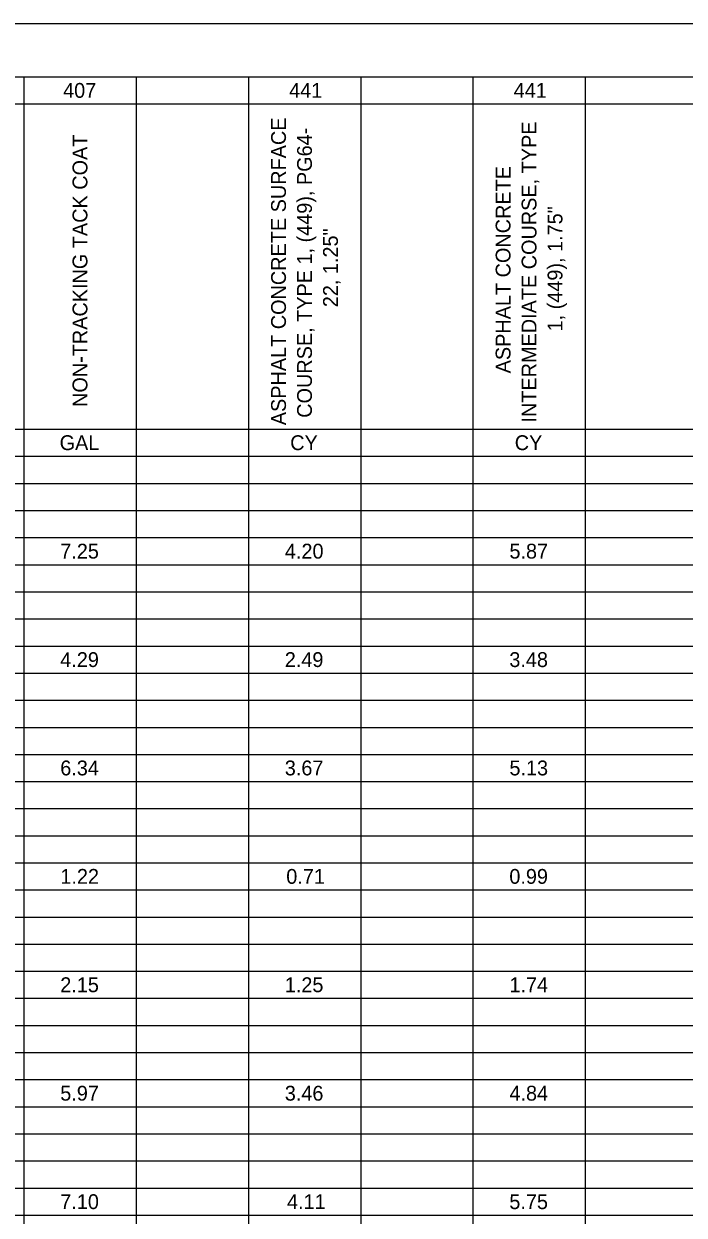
# Model space of a CAD drawing. Extents: x 0 to 34, y 0 to 22.
# Drawn here: x 21.4 to 27.63, y 10.76 to 22 of the extents above; entities that cross this region are included whole.
import ezdxf

# ---------------------------------------------------------------- set-up
doc = ezdxf.new("R2010")
doc.units = 0
for name, color, linetype in [('Default', 7, 'Continuous'), ('SH_Border', 7, 'Continuous'), ('SH_Cut_Line', 7, 'Continuous')]:
    doc.layers.add(name, color=color, linetype=linetype)

msp = doc.modelspace()

# ---------------------------------------------------------------- linework, layer by layer
at = {"layer": 'Default'}
for p, q in [((15.05, 21.5), (21.404, 21.5)), ((21.404, 21.5), (22.463, 21.5)), ((21.404, 21.5), (21.404, 21.244)), ((22.463, 21.5), (25.641, 21.5)), ((22.463, 21.5), (22.463, 21.244)), ((23.523, 21.5), (23.523, 21.244)), ((24.582, 21.5), (24.582, 21.244)), ((25.641, 21.5), (27.759, 21.5)), ((25.641, 21.5), (25.641, 21.244)), ((26.7, 21.5), (26.7, 21.244)), ((15.05, 21.244), (21.404, 21.244)), ((21.404, 21.244), (22.463, 21.244)), ((21.404, 21.244), (21.404, 20.989)), ((22.463, 21.244), (25.641, 21.244)), ((22.463, 21.244), (22.463, 20.989)), ((23.523, 21.244), (23.523, 20.989)), ((24.582, 21.244), (24.582, 20.989)), ((25.641, 21.244), (27.759, 21.244)), ((25.641, 21.244), (25.641, 20.989)), ((26.7, 21.244), (26.7, 20.989)), ((21.404, 20.989), (21.404, 20.733)), ((22.463, 20.989), (22.463, 20.733)), ((23.523, 20.989), (23.523, 20.733)), ((24.582, 20.989), (24.582, 20.733)), ((25.641, 20.989), (25.641, 20.733)), ((26.7, 20.989), (26.7, 20.733)), ((21.404, 20.733), (21.404, 20.477)), ((22.463, 20.733), (22.463, 20.477)), ((23.523, 20.733), (23.523, 20.477)), ((24.582, 20.733), (24.582, 20.477)), ((25.641, 20.733), (25.641, 20.477)), ((26.7, 20.733), (26.7, 20.477)), ((21.404, 20.477), (21.404, 20.222)), ((22.463, 20.477), (22.463, 20.222)), ((23.523, 20.477), (23.523, 20.222)), ((24.582, 20.477), (24.582, 20.222)), ((25.641, 20.477), (25.641, 20.222)), ((26.7, 20.477), (26.7, 20.222)), ((21.404, 20.222), (21.404, 19.966)), ((22.463, 20.222), (22.463, 19.966)), ((23.523, 20.222), (23.523, 19.966)), ((24.582, 20.222), (24.582, 19.966)), ((25.641, 20.222), (25.641, 19.966)), ((26.7, 20.222), (26.7, 19.966)), ((21.404, 19.966), (21.404, 19.71)), ((22.463, 19.966), (22.463, 19.71)), ((23.523, 19.966), (23.523, 19.71)), ((24.582, 19.966), (24.582, 19.71)), ((25.641, 19.966), (25.641, 19.71)), ((26.7, 19.966), (26.7, 19.71)), ((21.404, 19.71), (21.404, 19.455)), ((22.463, 19.71), (22.463, 19.455)), ((23.523, 19.71), (23.523, 19.455)), ((24.582, 19.71), (24.582, 19.455)), ((25.641, 19.71), (25.641, 19.455)), ((26.7, 19.71), (26.7, 19.455)), ((21.404, 19.455), (21.404, 19.199)), ((22.463, 19.455), (22.463, 19.199)), ((23.523, 19.455), (23.523, 19.199)), ((24.582, 19.455), (24.582, 19.199)), ((25.641, 19.455), (25.641, 19.199)), ((26.7, 19.455), (26.7, 19.199)), ((21.404, 19.199), (21.404, 18.943)), ((22.463, 19.199), (22.463, 18.943)), ((23.523, 19.199), (23.523, 18.943)), ((24.582, 19.199), (24.582, 18.943)), ((25.641, 19.199), (25.641, 18.943)), ((26.7, 19.199), (26.7, 18.943)), ((21.404, 18.943), (21.404, 18.688)), ((22.463, 18.943), (22.463, 18.688)), ((23.523, 18.943), (23.523, 18.688)), ((24.582, 18.943), (24.582, 18.688)), ((25.641, 18.943), (25.641, 18.688)), ((26.7, 18.943), (26.7, 18.688)), ((21.404, 18.688), (21.404, 18.432)), ((22.463, 18.688), (22.463, 18.432)), ((23.523, 18.688), (23.523, 18.432)), ((24.582, 18.688), (24.582, 18.432)), ((25.641, 18.688), (25.641, 18.432)), ((26.7, 18.688), (26.7, 18.432)), ((21.404, 18.432), (21.404, 18.177)), ((22.463, 18.432), (22.463, 18.177)), ((23.523, 18.432), (23.523, 18.177)), ((24.582, 18.432), (24.582, 18.177)), ((25.641, 18.432), (25.641, 18.177)), ((26.7, 18.432), (26.7, 18.177)), ((15.05, 18.177), (21.404, 18.177)), ((21.404, 18.177), (22.463, 18.177)), ((21.404, 18.177), (21.404, 17.921)), ((22.463, 18.177), (25.641, 18.177)), ((22.463, 18.177), (22.463, 17.921)), ((23.523, 18.177), (23.523, 17.921)), ((24.582, 18.177), (24.582, 17.921)), ((25.641, 18.177), (27.759, 18.177)), ((25.641, 18.177), (25.641, 17.921)), ((26.7, 18.177), (26.7, 17.921)), ((15.05, 17.921), (21.404, 17.921)), ((21.404, 17.921), (22.463, 17.921)), ((21.404, 17.921), (21.404, 17.665)), ((22.463, 17.921), (25.641, 17.921)), ((22.463, 17.921), (22.463, 17.665)), ((23.523, 17.921), (23.523, 17.665)), ((24.582, 17.921), (24.582, 17.665)), ((25.641, 17.921), (27.759, 17.921)), ((25.641, 17.921), (25.641, 17.665)), ((26.7, 17.921), (26.7, 17.665)), ((15.05, 17.665), (21.404, 17.665)), ((21.404, 17.665), (22.463, 17.665)), ((21.404, 17.665), (21.404, 17.41)), ((22.463, 17.665), (25.641, 17.665)), ((22.463, 17.665), (22.463, 17.41)), ((23.523, 17.665), (23.523, 17.41)), ((24.582, 17.665), (24.582, 17.41)), ((25.641, 17.665), (27.759, 17.665)), ((25.641, 17.665), (25.641, 17.41)), ((26.7, 17.665), (26.7, 17.41)), ((15.05, 17.41), (21.404, 17.41)), ((21.404, 17.41), (22.463, 17.41)), ((21.404, 17.41), (21.404, 17.154)), ((22.463, 17.41), (25.641, 17.41)), ((22.463, 17.41), (22.463, 17.154)), ((23.523, 17.41), (23.523, 17.154)), ((24.582, 17.41), (24.582, 17.154)), ((25.641, 17.41), (27.759, 17.41)), ((25.641, 17.41), (25.641, 17.154)), ((26.7, 17.41), (26.7, 17.154)), ((15.05, 17.154), (21.404, 17.154)), ((21.404, 17.154), (22.463, 17.154)), ((21.404, 17.154), (21.404, 16.898)), ((22.463, 17.154), (25.641, 17.154)), ((22.463, 17.154), (22.463, 16.898)), ((23.523, 17.154), (23.523, 16.898)), ((24.582, 17.154), (24.582, 16.898)), ((25.641, 17.154), (27.759, 17.154)), ((25.641, 17.154), (25.641, 16.898)), ((26.7, 17.154), (26.7, 16.898)), ((15.05, 16.898), (21.404, 16.898)), ((21.404, 16.898), (22.463, 16.898)), ((21.404, 16.898), (21.404, 16.643)), ((22.463, 16.898), (25.641, 16.898)), ((22.463, 16.898), (22.463, 16.643)), ((23.523, 16.898), (23.523, 16.643)), ((24.582, 16.898), (24.582, 16.643)), ((25.641, 16.898), (27.759, 16.898)), ((25.641, 16.898), (25.641, 16.643)), ((26.7, 16.898), (26.7, 16.643)), ((15.05, 16.643), (21.404, 16.643)), ((21.404, 16.643), (22.463, 16.643)), ((21.404, 16.643), (21.404, 16.387)), ((22.463, 16.643), (25.641, 16.643)), ((22.463, 16.643), (22.463, 16.387)), ((23.523, 16.643), (23.523, 16.387)), ((24.582, 16.643), (24.582, 16.387)), ((25.641, 16.643), (27.759, 16.643)), ((25.641, 16.643), (25.641, 16.387)), ((26.7, 16.643), (26.7, 16.387)), ((15.05, 16.387), (21.404, 16.387)), ((21.404, 16.387), (22.463, 16.387)), ((21.404, 16.387), (21.404, 16.131)), ((22.463, 16.387), (25.641, 16.387)), ((22.463, 16.387), (22.463, 16.131)), ((23.523, 16.387), (23.523, 16.131)), ((24.582, 16.387), (24.582, 16.131)), ((25.641, 16.387), (27.759, 16.387)), ((25.641, 16.387), (25.641, 16.131)), ((26.7, 16.387), (26.7, 16.131)), ((15.05, 16.131), (21.404, 16.131)), ((21.404, 16.131), (22.463, 16.131)), ((21.404, 16.131), (21.404, 15.876)), ((22.463, 16.131), (25.641, 16.131)), ((22.463, 16.131), (22.463, 15.876)), ((23.523, 16.131), (23.523, 15.876)), ((24.582, 16.131), (24.582, 15.876)), ((25.641, 16.131), (27.759, 16.131)), ((25.641, 16.131), (25.641, 15.876)), ((26.7, 16.131), (26.7, 15.876)), ((15.05, 15.876), (21.404, 15.876)), ((21.404, 15.876), (22.463, 15.876)), ((21.404, 15.876), (21.404, 15.62)), ((22.463, 15.876), (25.641, 15.876)), ((22.463, 15.876), (22.463, 15.62)), ((23.523, 15.876), (23.523, 15.62)), ((24.582, 15.876), (24.582, 15.62)), ((25.641, 15.876), (27.759, 15.876)), ((25.641, 15.876), (25.641, 15.62)), ((26.7, 15.876), (26.7, 15.62)), ((15.05, 15.62), (21.404, 15.62)), ((21.404, 15.62), (22.463, 15.62)), ((21.404, 15.62), (21.404, 15.364)), ((22.463, 15.62), (25.641, 15.62)), ((22.463, 15.62), (22.463, 15.364)), ((23.523, 15.62), (23.523, 15.364)), ((24.582, 15.62), (24.582, 15.364)), ((25.641, 15.62), (27.759, 15.62)), ((25.641, 15.62), (25.641, 15.364)), ((26.7, 15.62), (26.7, 15.364)), ((15.05, 15.364), (21.404, 15.364)), ((21.404, 15.364), (22.463, 15.364)), ((21.404, 15.364), (21.404, 15.109)), ((22.463, 15.364), (25.641, 15.364)), ((22.463, 15.364), (22.463, 15.109)), ((23.523, 15.364), (23.523, 15.109)), ((24.582, 15.364), (24.582, 15.109)), ((25.641, 15.364), (27.759, 15.364)), ((25.641, 15.364), (25.641, 15.109)), ((26.7, 15.364), (26.7, 15.109)), ((15.05, 15.109), (21.404, 15.109)), ((21.404, 15.109), (22.463, 15.109)), ((21.404, 15.109), (21.404, 14.853)), ((22.463, 15.109), (25.641, 15.109)), ((22.463, 15.109), (22.463, 14.853)), ((23.523, 15.109), (23.523, 14.853)), ((24.582, 15.109), (24.582, 14.853)), ((25.641, 15.109), (27.759, 15.109)), ((25.641, 15.109), (25.641, 14.853)), ((26.7, 15.109), (26.7, 14.853)), ((15.05, 14.853), (21.404, 14.853)), ((21.404, 14.853), (22.463, 14.853)), ((21.404, 14.853), (21.404, 14.597)), ((22.463, 14.853), (25.641, 14.853)), ((22.463, 14.853), (22.463, 14.597)), ((23.523, 14.853), (23.523, 14.597)), ((24.582, 14.853), (24.582, 14.597)), ((25.641, 14.853), (27.759, 14.853)), ((25.641, 14.853), (25.641, 14.597)), ((26.7, 14.853), (26.7, 14.597)), ((15.05, 14.597), (21.404, 14.597)), ((21.404, 14.597), (22.463, 14.597)), ((21.404, 14.597), (21.404, 14.342)), ((22.463, 14.597), (25.641, 14.597)), ((22.463, 14.597), (22.463, 14.342)), ((23.523, 14.597), (23.523, 14.342)), ((24.582, 14.597), (24.582, 14.342)), ((25.641, 14.597), (27.759, 14.597)), ((25.641, 14.597), (25.641, 14.342)), ((26.7, 14.597), (26.7, 14.342)), ((15.05, 14.342), (21.404, 14.342)), ((21.404, 14.342), (22.463, 14.342)), ((21.404, 14.342), (21.404, 14.086)), ((22.463, 14.342), (25.641, 14.342)), ((22.463, 14.342), (22.463, 14.086)), ((23.523, 14.342), (23.523, 14.086)), ((24.582, 14.342), (24.582, 14.086)), ((25.641, 14.342), (27.759, 14.342)), ((25.641, 14.342), (25.641, 14.086)), ((26.7, 14.342), (26.7, 14.086)), ((15.05, 14.086), (21.404, 14.086)), ((21.404, 14.086), (22.463, 14.086)), ((21.404, 14.086), (21.404, 13.83)), ((22.463, 14.086), (25.641, 14.086)), ((22.463, 14.086), (22.463, 13.83)), ((23.523, 14.086), (23.523, 13.83)), ((24.582, 14.086), (24.582, 13.83)), ((25.641, 14.086), (27.759, 14.086)), ((25.641, 14.086), (25.641, 13.83)), ((26.7, 14.086), (26.7, 13.83)), ((15.05, 13.83), (21.404, 13.83)), ((21.404, 13.83), (22.463, 13.83)), ((21.404, 13.83), (21.404, 13.575)), ((22.463, 13.83), (25.641, 13.83)), ((22.463, 13.83), (22.463, 13.575)), ((23.523, 13.83), (23.523, 13.575)), ((24.582, 13.83), (24.582, 13.575)), ((25.641, 13.83), (27.759, 13.83)), ((25.641, 13.83), (25.641, 13.575)), ((26.7, 13.83), (26.7, 13.575)), ((15.05, 13.575), (21.404, 13.575)), ((21.404, 13.575), (22.463, 13.575)), ((21.404, 13.575), (21.404, 13.319)), ((22.463, 13.575), (25.641, 13.575)), ((22.463, 13.575), (22.463, 13.319)), ((23.523, 13.575), (23.523, 13.319)), ((24.582, 13.575), (24.582, 13.319)), ((25.641, 13.575), (27.759, 13.575)), ((25.641, 13.575), (25.641, 13.319)), ((26.7, 13.575), (26.7, 13.319)), ((15.05, 13.319), (21.404, 13.319)), ((21.404, 13.319), (22.463, 13.319)), ((21.404, 13.319), (21.404, 13.063)), ((22.463, 13.319), (25.641, 13.319)), ((22.463, 13.319), (22.463, 13.063)), ((23.523, 13.319), (23.523, 13.063)), ((24.582, 13.319), (24.582, 13.063)), ((25.641, 13.319), (27.759, 13.319)), ((25.641, 13.319), (25.641, 13.063)), ((26.7, 13.319), (26.7, 13.063)), ((15.05, 13.063), (21.404, 13.063)), ((21.404, 13.063), (22.463, 13.063)), ((21.404, 13.063), (21.404, 12.808)), ((22.463, 13.063), (25.641, 13.063)), ((22.463, 13.063), (22.463, 12.808)), ((23.523, 13.063), (23.523, 12.808)), ((24.582, 13.063), (24.582, 12.808)), ((25.641, 13.063), (27.759, 13.063)), ((25.641, 13.063), (25.641, 12.808)), ((26.7, 13.063), (26.7, 12.808)), ((15.05, 12.808), (21.404, 12.808)), ((21.404, 12.808), (22.463, 12.808)), ((21.404, 12.808), (21.404, 12.552)), ((22.463, 12.808), (25.641, 12.808)), ((22.463, 12.808), (22.463, 12.552)), ((23.523, 12.808), (23.523, 12.552)), ((24.582, 12.808), (24.582, 12.552)), ((25.641, 12.808), (27.759, 12.808)), ((25.641, 12.808), (25.641, 12.552)), ((26.7, 12.808), (26.7, 12.552)), ((15.05, 12.552), (21.404, 12.552)), ((21.404, 12.552), (22.463, 12.552)), ((21.404, 12.552), (21.404, 12.297)), ((22.463, 12.552), (25.641, 12.552)), ((22.463, 12.552), (22.463, 12.297)), ((23.523, 12.552), (23.523, 12.297)), ((24.582, 12.552), (24.582, 12.297)), ((25.641, 12.552), (27.759, 12.552)), ((25.641, 12.552), (25.641, 12.297)), ((26.7, 12.552), (26.7, 12.297)), ((15.05, 12.297), (21.404, 12.297)), ((21.404, 12.297), (22.463, 12.297)), ((21.404, 12.297), (21.404, 12.041)), ((22.463, 12.297), (25.641, 12.297)), ((22.463, 12.297), (22.463, 12.041)), ((23.523, 12.297), (23.523, 12.041)), ((24.582, 12.297), (24.582, 12.041)), ((25.641, 12.297), (27.759, 12.297)), ((25.641, 12.297), (25.641, 12.041)), ((26.7, 12.297), (26.7, 12.041)), ((15.05, 12.041), (21.404, 12.041)), ((21.404, 12.041), (22.463, 12.041)), ((21.404, 12.041), (21.404, 11.785)), ((22.463, 12.041), (25.641, 12.041)), ((22.463, 12.041), (22.463, 11.785)), ((23.523, 12.041), (23.523, 11.785)), ((24.582, 12.041), (24.582, 11.785)), ((25.641, 12.041), (27.759, 12.041)), ((25.641, 12.041), (25.641, 11.785)), ((26.7, 12.041), (26.7, 11.785)), ((15.05, 11.785), (21.404, 11.785)), ((21.404, 11.785), (22.463, 11.785)), ((21.404, 11.785), (21.404, 11.53)), ((22.463, 11.785), (25.641, 11.785)), ((22.463, 11.785), (22.463, 11.53)), ((23.523, 11.785), (23.523, 11.53)), ((24.582, 11.785), (24.582, 11.53)), ((25.641, 11.785), (27.759, 11.785)), ((25.641, 11.785), (25.641, 11.53)), ((26.7, 11.785), (26.7, 11.53)), ((15.05, 11.53), (21.404, 11.53)), ((21.404, 11.53), (22.463, 11.53)), ((21.404, 11.53), (21.404, 11.274)), ((22.463, 11.53), (25.641, 11.53)), ((22.463, 11.53), (22.463, 11.274)), ((23.523, 11.53), (23.523, 11.274)), ((24.582, 11.53), (24.582, 11.274)), ((25.641, 11.53), (27.759, 11.53)), ((25.641, 11.53), (25.641, 11.274)), ((26.7, 11.53), (26.7, 11.274)), ((15.05, 11.274), (21.404, 11.274)), ((21.404, 11.274), (22.463, 11.274)), ((21.404, 11.274), (21.404, 11.018)), ((22.463, 11.274), (25.641, 11.274)), ((22.463, 11.274), (22.463, 11.018)), ((23.523, 11.274), (23.523, 11.018)), ((24.582, 11.274), (24.582, 11.018)), ((25.641, 11.274), (27.759, 11.274)), ((25.641, 11.274), (25.641, 11.018)), ((26.7, 11.274), (26.7, 11.018)), ((15.05, 11.018), (21.404, 11.018)), ((21.404, 11.018), (22.463, 11.018)), ((21.404, 11.018), (21.404, 10.763)), ((22.463, 11.018), (25.641, 11.018)), ((22.463, 11.018), (22.463, 10.763)), ((23.523, 11.018), (23.523, 10.763)), ((24.582, 11.018), (24.582, 10.763)), ((25.641, 11.018), (27.759, 11.018)), ((25.641, 11.018), (25.641, 10.763)), ((26.7, 11.018), (26.7, 10.763)), ((15.05, 10.763), (21.404, 10.763)), ((21.404, 10.763), (22.463, 10.763)), ((21.404, 10.763), (21.404, 10.507)), ((22.463, 10.763), (25.641, 10.763)), ((22.463, 10.763), (22.463, 10.507)), ((23.523, 10.763), (23.523, 10.507)), ((24.582, 10.763), (24.582, 10.507)), ((25.641, 10.763), (27.759, 10.763)), ((25.641, 10.763), (25.641, 10.507)), ((26.7, 10.763), (26.7, 10.507))]:
    msp.add_line(p, q, dxfattribs=at)
at = {"layer": 'SH_Border'}
msp.add_lwpolyline([(1.5, 21.5), (33.5, 21.5), (33.5, 0.5), (1.5, 0.5)], close=True, dxfattribs=at)
at = {"layer": 'SH_Cut_Line'}
msp.add_lwpolyline([(0, 0), (34, 0), (34, 22), (0, 22)], close=True, dxfattribs=at)

# ---------------------------------------------------------------- texts
at = {"layer": 'Default'}
for s, p in [('407', (21.775, 21.302)), ('441', (23.907, 21.302)), ('441', (26.025, 21.302)), ('GAL', (21.742, 17.979)), ('CY', (23.917, 17.979)), ('CY', (26.035, 17.979)), ('7.25', (21.748, 16.956)), ('4.20', (23.867, 16.956)), ('5.87', (25.985, 16.956)), ('4.29', (21.748, 15.933)), ('2.49', (23.866, 15.933)), ('3.48', (25.984, 15.933)), ('6.34', (21.748, 14.911)), ('3.67', (23.866, 14.911)), ('5.13', (25.985, 14.911)), ('1.22', (21.749, 13.888)), ('0.71', (23.88, 13.888)), ('0.99', (25.984, 13.888)), ('2.15', (21.748, 12.866)), ('1.25', (23.866, 12.866)), ('1.74', (25.985, 12.866)), ('5.97', (21.748, 11.843)), ('3.46', (23.866, 11.843)), ('4.84', (25.985, 11.843)), ('7.10', (21.748, 10.82)), ('4.11', (23.887, 10.82)), ('5.75', (25.984, 10.82))]:
    msp.add_text(s, height=0.14, dxfattribs=at).set_placement(p)
for s, p in [('ASPHALT CONCRETE SURFACE ', (23.877, 18.214)), ('INTERMEDIATE COURSE, TYPE ', (26.24, 18.239)), ('NON-TRACKING TACK COAT', (22.004, 18.386)), ('COURSE, TYPE 1, (449), PG64-', (24.122, 18.284)), ('ASPHALT CONCRETE ', (25.995, 18.703)), ('1, (449), 1.75"', (26.485, 19.099)), ('22, 1.25"', (24.367, 19.327))]:
    msp.add_text(s, height=0.14, rotation=90, dxfattribs=at).set_placement(p)

doc.saveas('drawing.dxf')
